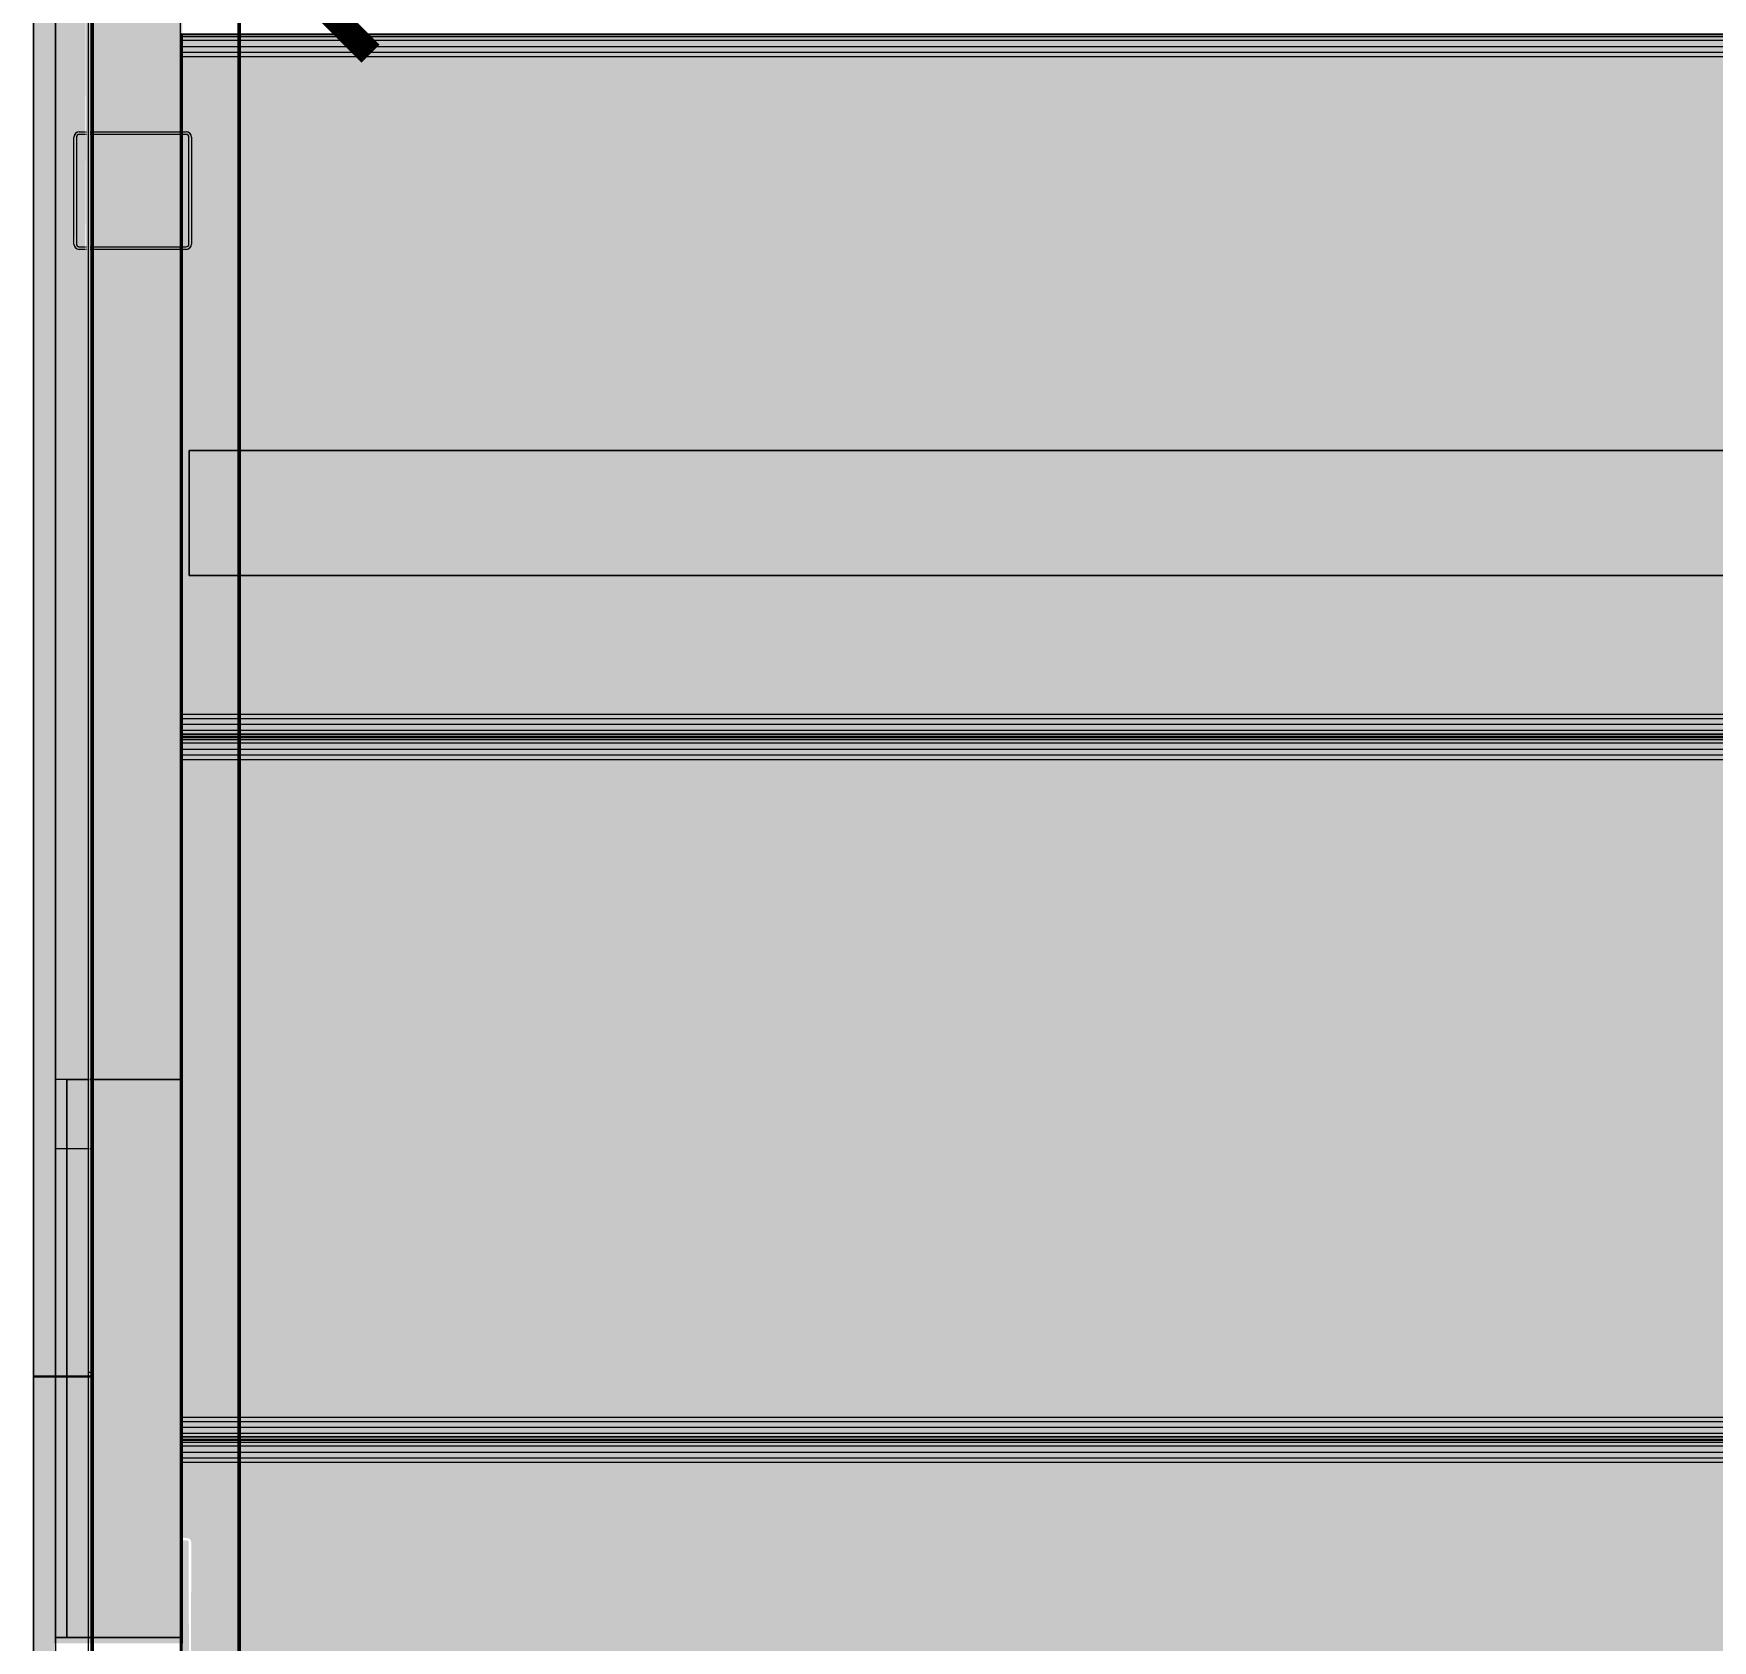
# Model space of a CAD drawing. Header units: inches. Extents: x -4126 to 2305, y -1116 to 12338.
# Drawn here: x -3833.3 to -3719, y 11049.4 to 11158.9 of the extents above; entities that cross this region are included whole.
import ezdxf

# ---------------------------------------------------------------- set-up
doc = ezdxf.new("R2010")
doc.units = ezdxf.units.IN
doc.header["$MEASUREMENT"] = 0
doc.linetypes.add('Hidden 1_8_', pattern=[0.1875, 0.125, -0.0625])
for name, color, linetype, lineweight in [('A-WALL', 113, 'Continuous', 13), ('I-WALL', 2, 'Continuous', 13), ('S-BEAM', 12, 'Continuous', 9), ('S-COLS', 52, 'Continuous', 9), ('S-COLS-IDEN', 171, 'Continuous', 30), ('S-FNDN', 32, 'Continuous', 13)]:
    doc.layers.add(name, color=color, linetype=linetype, lineweight=lineweight)
doc.styles.add('Century Gothic_B', font='GOTHICB.TTF', dxfattribs={"height": 9})

# ---------------------------------------------------------------- blocks, each defined once
blk = doc.blocks.new('CTR - 1st Phase - Shell_rvt-1-FRAMING PLAN - 1ST FLOOR')
at = {"layer": 'A-WALL', "lineweight": 5, "transparency": 33554585}
h = blk.add_hatch(color=13, dxfattribs=at)
h.paths.add_polyline_path([(-3829.32, 10011.59), (-3823.32, 10011.59), (-3823.32, 10051.37), (-3829.32, 10051.37), (-3829.32, 10050.65)], flags=0)
h.paths.add_polyline_path([(-3829.32, 10089.39), (-3823.32, 10089.39), (-3823.32, 10127.98), (-3829.32, 10127.98), (-3829.32, 10105.37)], flags=0)
h.paths.add_polyline_path([(-3829.32, 10166), (-3823.32, 10166), (-3823.32, 10167.33), (-3829.32, 10167.33)], flags=0)
h.paths.add_polyline_path([(-3823.32, 10203.45), (-3823.32, 10242.99), (-3829.32, 10242.99), (-3829.32, 10203.45)], flags=0)
h.paths.add_polyline_path([(-3823.32, 10281.01), (-3823.32, 10363.19), (-3829.32, 10363.19), (-3829.32, 10281.01), (-3823.82, 10281.01)], flags=0)
h.paths.add_polyline_path([(-3824.69, 10391.06), (-3823.32, 10391.06), (-3823.32, 10434.99), (-3829.32, 10434.99), (-3829.32, 10391.06)], flags=0)
h.paths.add_polyline_path([(-3829.32, 10473.01), (-3823.32, 10473.01), (-3823.32, 10473.77), (-3829.32, 10473.77)], flags=0)
h.paths.add_polyline_path([(-3823.32, 10511.79), (-3823.32, 10588.78), (-3829.32, 10588.78), (-3829.32, 10511.79), (-3825.65, 10511.79)], flags=0)
h.paths.add_polyline_path([(-3829.32, 10626.8), (-3823.32, 10626.8), (-3823.32, 10627.18), (-3829.32, 10627.18)], flags=0)
h.paths.add_polyline_path([(-3823.32, 10665.2), (-3823.32, 10746.19), (-3829.32, 10746.19), (-3829.32, 10665.2), (-3826.87, 10665.2)], flags=0)
h.paths.add_polyline_path([(-3823.32, 10774.06), (-3823.32, 10780.97), (-3829.32, 10780.97), (-3829.32, 10774.06), (-3827.74, 10774.06)], flags=0)
h.paths.add_polyline_path([(-3823.32, 10818.99), (-3823.32, 10857.77), (-3829.32, 10857.77), (-3829.32, 10818.99), (-3828.09, 10818.99)], flags=0)
h.paths.add_polyline_path([(-3828.71, 10895.79), (-3823.32, 10895.79), (-3823.32, 10902.05), (-3829.32, 10902.05), (-3829.32, 10895.79)], flags=0)
h.paths.add_polyline_path([(-3823.32, 10929.93), (-3823.32, 10973.54), (-3829.32, 10973.54), (-3829.32, 10929.93), (-3828.98, 10929.93)], flags=0)
h.paths.add_polyline_path([(-3823.32, 11009.66), (-3823.32, 11011.18), (-3829.32, 11011.18), (-3829.32, 11009.66)], flags=0)
h.paths.add_polyline_path([(-3824.76, 11049.2), (-3823.32, 11049.2), (-3823.32, 11049.58), (-3829.32, 11049.58), (-3829.32, 11049.2)], flags=0)
h.paths.add_polyline_path([(-3823.32, 11087.6), (-3823.32, 11144.15), (-3829.32, 11144.15), (-3829.32, 11087.6), (-3826.28, 11087.6)], flags=0)
h.paths.add_polyline_path([(-3823.32, 11144.33), (-3823.32, 11151.98), (-3829.32, 11151.98), (-3829.32, 11144.33), (-3828.52, 11144.33)], flags=0)
h.paths.add_polyline_path([(-3827.17, 11152.15), (-3823.32, 11152.15), (-3823.32, 11164.59), (-3829.32, 11164.59), (-3829.32, 11152.15), (-3828.83, 11152.15)], flags=0)
h.paths.add_polyline_path([(-3823.32, 11394.99), (-3823.32, 11403.15), (-3829.32, 11403.15), (-3829.32, 11394.99)], flags=0)
h.paths.add_polyline_path([(-3823.32, 11403.33), (-3823.32, 11410.98), (-3829.32, 11410.98), (-3829.32, 11403.33), (-3827.87, 11403.33)], flags=0)
h.paths.add_polyline_path([(-3829.32, 11411.15), (-3823.32, 11411.15), (-3823.32, 11429.49), (-3823.82, 11429.49), (-3823.82, 11430.08), (-3829.32, 11430.08), (-3829.32, 11415.99)], flags=0)
h = blk.add_hatch(color=13, dxfattribs=at)
h.paths.add_polyline_path([(-3823.2, 10011.59), (-3823.2, 10051.37), (-3823.32, 10051.37), (-3823.32, 10011.59)], flags=0)
h.paths.add_polyline_path([(-3823.32, 10089.39), (-3823.2, 10089.39), (-3823.2, 10104.54), (-3823.32, 10104.54)], flags=0)
h.paths.add_polyline_path([(-3823.32, 10104.94), (-3823.2, 10104.94), (-3823.2, 10105.37), (-3823.32, 10105.37)], flags=0)
h.paths.add_polyline_path([(-3823.32, 10106.2), (-3823.2, 10106.2), (-3823.2, 10106.63), (-3823.32, 10106.63)], flags=0)
h.paths.add_polyline_path([(-3823.32, 10107.02), (-3823.2, 10107.02), (-3823.2, 10127.98), (-3823.32, 10127.98)], flags=0)
h.paths.add_polyline_path([(-3823.25, 10166), (-3823.2, 10166), (-3823.2, 10167.33), (-3823.32, 10167.33), (-3823.32, 10166)], flags=0)
h.paths.add_polyline_path([(-3823.2, 10203.45), (-3823.2, 10242.99), (-3823.32, 10242.99), (-3823.32, 10203.45)], flags=0)
h.paths.add_polyline_path([(-3823.32, 10281.01), (-3823.2, 10281.01), (-3823.2, 10296.07), (-3823.32, 10296.07)], flags=0)
h.paths.add_polyline_path([(-3823.32, 10296.47), (-3823.2, 10296.47), (-3823.2, 10296.9), (-3823.32, 10296.9)], flags=0)
h.paths.add_polyline_path([(-3823.32, 10297.73), (-3823.2, 10297.73), (-3823.2, 10298.16), (-3823.32, 10298.16)], flags=0)
h.paths.add_polyline_path([(-3823.2, 10298.55), (-3823.2, 10343.95), (-3823.32, 10343.95), (-3823.32, 10298.55)], flags=0)
h.paths.add_polyline_path([(-3823.2, 10344.35), (-3823.2, 10344.78), (-3823.32, 10344.78), (-3823.32, 10344.35)], flags=0)
h.paths.add_polyline_path([(-3823.32, 10345.61), (-3823.2, 10345.61), (-3823.2, 10346.04), (-3823.32, 10346.04)], flags=0)
h.paths.add_polyline_path([(-3823.2, 10346.43), (-3823.2, 10363.19), (-3823.32, 10363.19), (-3823.32, 10346.43)], flags=0)
h.paths.add_polyline_path([(-3823.2, 10391.06), (-3823.2, 10391.84), (-3823.32, 10391.84), (-3823.32, 10391.06)], flags=0)
h.paths.add_polyline_path([(-3823.32, 10392.23), (-3823.2, 10392.23), (-3823.2, 10392.66), (-3823.32, 10392.66)], flags=0)
h.paths.add_polyline_path([(-3823.32, 10393.49), (-3823.2, 10393.49), (-3823.2, 10393.92), (-3823.32, 10393.92)], flags=0)
h.paths.add_polyline_path([(-3823.2, 10394.32), (-3823.2, 10434.99), (-3823.32, 10434.99), (-3823.32, 10394.32)], flags=0)
h.paths.add_polyline_path([(-3823.2, 10473.01), (-3823.2, 10473.77), (-3823.32, 10473.77), (-3823.32, 10473.01)], flags=0)
h.paths.add_polyline_path([(-3823.32, 10511.79), (-3823.2, 10511.79), (-3823.2, 10535.48), (-3823.32, 10535.48)], flags=0)
h.paths.add_polyline_path([(-3823.2, 10535.87), (-3823.2, 10536.3), (-3823.32, 10536.3), (-3823.32, 10535.87)], flags=0)
h.paths.add_polyline_path([(-3823.32, 10537.14), (-3823.2, 10537.14), (-3823.2, 10537.57), (-3823.32, 10537.57)], flags=0)
h.paths.add_polyline_path([(-3823.2, 10537.96), (-3823.2, 10583.36), (-3823.32, 10583.36), (-3823.32, 10537.96)], flags=0)
h.paths.add_polyline_path([(-3823.32, 10583.76), (-3823.2, 10583.76), (-3823.2, 10584.19), (-3823.32, 10584.19)], flags=0)
h.paths.add_polyline_path([(-3823.32, 10585.02), (-3823.2, 10585.02), (-3823.2, 10585.45), (-3823.32, 10585.45)], flags=0)
h.paths.add_polyline_path([(-3823.2, 10585.84), (-3823.2, 10588.78), (-3823.32, 10588.78), (-3823.32, 10585.84)], flags=0)
h.paths.add_polyline_path([(-3823.32, 10626.8), (-3823.2, 10626.8), (-3823.2, 10627.18), (-3823.32, 10627.18)], flags=0)
h.paths.add_polyline_path([(-3823.2, 10665.2), (-3823.2, 10679.13), (-3823.32, 10679.13), (-3823.32, 10665.2)], flags=0)
h.paths.add_polyline_path([(-3823.32, 10679.52), (-3823.2, 10679.52), (-3823.2, 10679.95), (-3823.32, 10679.95)], flags=0)
h.paths.add_polyline_path([(-3823.32, 10680.78), (-3823.2, 10680.78), (-3823.2, 10681.21), (-3823.32, 10681.21)], flags=0)
h.paths.add_polyline_path([(-3823.32, 10681.61), (-3823.2, 10681.61), (-3823.2, 10727.01), (-3823.32, 10727.01)], flags=0)
h.paths.add_polyline_path([(-3823.32, 10727.4), (-3823.2, 10727.4), (-3823.2, 10727.83), (-3823.32, 10727.83)], flags=0)
h.paths.add_polyline_path([(-3823.32, 10728.67), (-3823.2, 10728.67), (-3823.2, 10729.1), (-3823.32, 10729.1)], flags=0)
h.paths.add_polyline_path([(-3823.2, 10729.49), (-3823.2, 10746.19), (-3823.32, 10746.19), (-3823.32, 10729.49)], flags=0)
h.paths.add_polyline_path([(-3823.2, 10774.06), (-3823.2, 10774.89), (-3823.32, 10774.89), (-3823.32, 10774.06)], flags=0)
h.paths.add_polyline_path([(-3823.2, 10775.28), (-3823.2, 10775.71), (-3823.32, 10775.71), (-3823.32, 10775.28)], flags=0)
h.paths.add_polyline_path([(-3823.32, 10776.55), (-3823.2, 10776.55), (-3823.2, 10776.98), (-3823.32, 10776.98)], flags=0)
h.paths.add_polyline_path([(-3823.2, 10777.37), (-3823.2, 10780.97), (-3823.32, 10780.97), (-3823.32, 10777.37)], flags=0)
h.paths.add_polyline_path([(-3823.2, 10818.99), (-3823.2, 10822.77), (-3823.32, 10822.77), (-3823.32, 10818.99)], flags=0)
h.paths.add_polyline_path([(-3823.32, 10823.17), (-3823.2, 10823.17), (-3823.2, 10823.6), (-3823.32, 10823.6)], flags=0)
h.paths.add_polyline_path([(-3823.32, 10824.08), (-3823.2, 10824.08), (-3823.2, 10824.5), (-3823.32, 10824.5)], flags=0)
h.paths.add_polyline_path([(-3823.32, 10824.9), (-3823.2, 10824.9), (-3823.2, 10857.77), (-3823.32, 10857.77), (-3823.32, 10825.65)], flags=0)
h.paths.add_polyline_path([(-3823.32, 10895.79), (-3823.2, 10895.79), (-3823.2, 10902.05), (-3823.32, 10902.05)], flags=0)
h.paths.add_polyline_path([(-3823.32, 10929.93), (-3823.2, 10929.93), (-3823.2, 10966.06), (-3823.32, 10966.06)], flags=0)
h.paths.add_polyline_path([(-3823.32, 10966.46), (-3823.2, 10966.46), (-3823.2, 10966.89), (-3823.32, 10966.89)], flags=0)
h.paths.add_polyline_path([(-3823.2, 10967.72), (-3823.2, 10968.15), (-3823.32, 10968.15), (-3823.32, 10967.72)], flags=0)
h.paths.add_polyline_path([(-3823.32, 10968.54), (-3823.2, 10968.54), (-3823.2, 10973.54), (-3823.32, 10973.54)], flags=0)
h.paths.add_polyline_path([(-3823.2, 11009.66), (-3823.2, 11011.18), (-3823.32, 11011.18), (-3823.32, 11009.66)], flags=0)
h.paths.add_polyline_path([(-3823.32, 11049.2), (-3823.2, 11049.2), (-3823.2, 11049.58), (-3823.32, 11049.58)], flags=0)
h.paths.add_polyline_path([(-3823.2, 11087.6), (-3823.2, 11109.71), (-3823.32, 11109.71), (-3823.32, 11087.6)], flags=0)
h.paths.add_polyline_path([(-3823.32, 11110.1), (-3823.2, 11110.1), (-3823.2, 11110.53), (-3823.32, 11110.53)], flags=0)
h.paths.add_polyline_path([(-3823.2, 11111.37), (-3823.2, 11111.8), (-3823.32, 11111.8), (-3823.32, 11111.37)], flags=0)
h.paths.add_polyline_path([(-3823.32, 11112.19), (-3823.2, 11112.19), (-3823.2, 11144.15), (-3823.32, 11144.15), (-3823.32, 11121.94)], flags=0)
h.paths.add_polyline_path([(-3823.2, 11144.33), (-3823.2, 11151.98), (-3823.32, 11151.98), (-3823.32, 11144.33)], flags=0)
h.paths.add_polyline_path([(-3823.32, 11152.15), (-3823.2, 11152.15), (-3823.2, 11157.59), (-3823.32, 11157.59)], flags=0)
h.paths.add_polyline_path([(-3823.32, 11157.99), (-3823.2, 11157.99), (-3823.2, 11158.41), (-3823.32, 11158.41)], flags=0)
h.paths.add_polyline_path([(-3823.2, 11159.25), (-3823.2, 11159.68), (-3823.32, 11159.68), (-3823.32, 11159.25)], flags=0)
h.paths.add_polyline_path([(-3823.32, 11160.07), (-3823.2, 11160.07), (-3823.2, 11164.59), (-3823.32, 11164.59)], flags=0)
h.paths.add_polyline_path([(-3823.2, 11394.99), (-3823.2, 11403.15), (-3823.32, 11403.15), (-3823.32, 11394.99)], flags=0)
h.paths.add_polyline_path([(-3823.32, 11403.33), (-3823.2, 11403.33), (-3823.2, 11410.98), (-3823.32, 11410.98), (-3823.32, 11406.9)], flags=0)
h.paths.add_polyline_path([(-3823.32, 11411.15), (-3823.2, 11411.15), (-3823.2, 11429.49), (-3823.32, 11429.49), (-3823.32, 11417.66)], flags=0)
h = blk.add_hatch(color=13, dxfattribs=at)
h.paths.add_polyline_path([(-3829.32, 11144.15), (-3823.32, 11144.15), (-3823.32, 11144.33), (-3829.32, 11144.33), (-3829.32, 11144.17)], flags=0)
h.paths.add_polyline_path([(-3828.83, 11151.98), (-3823.32, 11151.99), (-3823.32, 11152.15), (-3829.32, 11152.13), (-3829.32, 11151.98)], flags=0)
h.paths.add_polyline_path([(-3829.32, 11403.15), (-3823.32, 11403.15), (-3823.32, 11403.33), (-3829.32, 11403.33), (-3829.32, 11403.17)], flags=0)
h.paths.add_polyline_path([(-3829.32, 11410.98), (-3823.32, 11410.99), (-3823.32, 11411.15), (-3829.32, 11411.13)], flags=0)
h = blk.add_hatch(color=13, dxfattribs=at)
h.paths.add_polyline_path([(-3823.2, 11144.15), (-3823.2, 11144.33), (-3823.32, 11144.32), (-3823.32, 11144.15)], flags=0)
h.paths.add_polyline_path([(-3823.2, 11151.98), (-3823.2, 11152.15), (-3823.32, 11152.15), (-3823.32, 11151.98)], flags=0)
h.paths.add_polyline_path([(-3823.2, 11403.15), (-3823.2, 11403.33), (-3823.32, 11403.32), (-3823.32, 11403.15)], flags=0)
h.paths.add_polyline_path([(-3823.2, 11410.98), (-3823.2, 11411.15), (-3823.32, 11411.15), (-3823.32, 11410.98)], flags=0)
h = blk.add_hatch(color=13, dxfattribs=at)
h.paths.add_polyline_path([(-3829.82, 11087.6), (-3829.82, 11144.15), (-3830.38, 11144.19), (-3830.4, 11144.2), (-3830.53, 11144.35), (-3830.57, 11144.5), (-3830.55, 11151.89), (-3830.53, 11151.98), (-3830.38, 11152.11), (-3830.23, 11152.15), (-3829.82, 11152.15), (-3829.82, 11164.59), (-3831.82, 11164.59), (-3831.82, 11087.6)], flags=0)
h.paths.add_polyline_path([(-3830.23, 11144.33), (-3829.82, 11144.35), (-3829.82, 11151.98), (-3830.31, 11151.96), (-3830.38, 11151.89), (-3830.4, 11151.81), (-3830.38, 11144.41), (-3830.31, 11144.35)], flags=0)
h = blk.add_hatch(color=13, dxfattribs=at)
h.paths.add_polyline_path([(-3829.58, 11087.6), (-3829.32, 11087.6), (-3829.37, 11144.15), (-3829.82, 11144.15), (-3829.82, 11087.6), (-3829.6, 11087.6)], flags=0)
h.paths.add_polyline_path([(-3829.54, 11144.33), (-3829.32, 11144.33), (-3829.36, 11151.98), (-3829.82, 11151.98), (-3829.78, 11144.33), (-3829.54, 11144.33)], flags=0)
h.paths.add_polyline_path([(-3829.58, 11152.15), (-3829.32, 11152.15), (-3829.36, 11164.59), (-3829.82, 11164.59), (-3829.78, 11152.15), (-3829.59, 11152.15)], flags=0)
h = blk.add_hatch(color=13, dxfattribs=at)
h.paths.add_polyline_path([(-3823.2, 10104.54), (-3823.2, 10104.94), (-3823.32, 10104.94), (-3823.32, 10104.54)], flags=0)
h.paths.add_polyline_path([(-3823.2, 10106.63), (-3823.2, 10107.02), (-3823.32, 10107.02), (-3823.32, 10106.63)], flags=0)
h.paths.add_polyline_path([(-3823.2, 10296.07), (-3823.2, 10296.47), (-3823.32, 10296.47), (-3823.32, 10296.07)], flags=0)
h.paths.add_polyline_path([(-3823.32, 10298.16), (-3823.2, 10298.16), (-3823.2, 10298.55), (-3823.32, 10298.55)], flags=0)
h.paths.add_polyline_path([(-3823.2, 10343.95), (-3823.2, 10344.35), (-3823.32, 10344.35), (-3823.32, 10343.95)], flags=0)
h.paths.add_polyline_path([(-3823.32, 10346.04), (-3823.2, 10346.04), (-3823.2, 10346.43), (-3823.32, 10346.43)], flags=0)
h.paths.add_polyline_path([(-3823.32, 10391.84), (-3823.2, 10391.84), (-3823.2, 10392.23), (-3823.32, 10392.23)], flags=0)
h.paths.add_polyline_path([(-3823.32, 10393.92), (-3823.2, 10393.92), (-3823.2, 10394.32), (-3823.32, 10394.32)], flags=0)
h.paths.add_polyline_path([(-3823.2, 10535.48), (-3823.2, 10535.87), (-3823.32, 10535.87), (-3823.32, 10535.48)], flags=0)
h.paths.add_polyline_path([(-3823.2, 10537.57), (-3823.2, 10537.96), (-3823.32, 10537.96), (-3823.32, 10537.57)], flags=0)
h.paths.add_polyline_path([(-3823.2, 10583.36), (-3823.2, 10583.76), (-3823.32, 10583.76), (-3823.32, 10583.36)], flags=0)
h.paths.add_polyline_path([(-3823.2, 10585.45), (-3823.2, 10585.84), (-3823.32, 10585.84), (-3823.32, 10585.45)], flags=0)
h.paths.add_polyline_path([(-3823.2, 10679.13), (-3823.2, 10679.52), (-3823.32, 10679.52), (-3823.32, 10679.13)], flags=0)
h.paths.add_polyline_path([(-3823.32, 10681.21), (-3823.2, 10681.21), (-3823.2, 10681.61), (-3823.32, 10681.61)], flags=0)
h.paths.add_polyline_path([(-3823.32, 10727.01), (-3823.2, 10727.01), (-3823.2, 10727.4), (-3823.32, 10727.4)], flags=0)
h.paths.add_polyline_path([(-3823.32, 10729.1), (-3823.2, 10729.1), (-3823.2, 10729.49), (-3823.32, 10729.49)], flags=0)
h.paths.add_polyline_path([(-3823.32, 10774.89), (-3823.2, 10774.89), (-3823.2, 10775.28), (-3823.32, 10775.28)], flags=0)
h.paths.add_polyline_path([(-3823.2, 10776.98), (-3823.2, 10777.37), (-3823.32, 10777.37), (-3823.32, 10776.98)], flags=0)
h.paths.add_polyline_path([(-3823.2, 10822.77), (-3823.2, 10823.17), (-3823.32, 10823.17), (-3823.32, 10822.77)], flags=0)
h.paths.add_polyline_path([(-3823.2, 10824.5), (-3823.2, 10824.9), (-3823.32, 10824.9), (-3823.32, 10824.5)], flags=0)
h.paths.add_polyline_path([(-3823.2, 10966.06), (-3823.2, 10966.46), (-3823.32, 10966.46), (-3823.32, 10966.06)], flags=0)
h.paths.add_polyline_path([(-3823.2, 10968.15), (-3823.2, 10968.54), (-3823.32, 10968.54), (-3823.32, 10968.15)], flags=0)
h.paths.add_polyline_path([(-3823.2, 11109.71), (-3823.2, 11110.1), (-3823.32, 11110.1), (-3823.32, 11109.71)], flags=0)
h.paths.add_polyline_path([(-3823.2, 11111.8), (-3823.2, 11112.19), (-3823.32, 11112.19), (-3823.32, 11111.8)], flags=0)
h.paths.add_polyline_path([(-3823.32, 11157.59), (-3823.2, 11157.59), (-3823.2, 11157.99), (-3823.32, 11157.99)], flags=0)
h.paths.add_polyline_path([(-3823.2, 11159.68), (-3823.2, 11160.07), (-3823.32, 11160.07), (-3823.32, 11159.68)], flags=0)
h = blk.add_hatch(color=13, dxfattribs=at)
h.paths.add_polyline_path([(-3823.32, 10105.37), (-3823.2, 10105.37), (-3823.2, 10106.2), (-3823.32, 10106.2), (-3823.32, 10105.74)], flags=0)
h.paths.add_polyline_path([(-3823.2, 10296.9), (-3823.2, 10297.73), (-3823.32, 10297.73), (-3823.32, 10296.9)], flags=0)
h.paths.add_polyline_path([(-3823.32, 10344.78), (-3823.2, 10344.78), (-3823.2, 10345.61), (-3823.32, 10345.61), (-3823.32, 10345.15)], flags=0)
h.paths.add_polyline_path([(-3823.32, 10392.66), (-3823.2, 10392.66), (-3823.2, 10393.49), (-3823.32, 10393.49), (-3823.32, 10393.03)], flags=0)
h.paths.add_polyline_path([(-3823.2, 10536.3), (-3823.2, 10537.14), (-3823.32, 10537.14), (-3823.32, 10536.3)], flags=0)
h.paths.add_polyline_path([(-3823.2, 10584.19), (-3823.2, 10585.02), (-3823.32, 10585.02), (-3823.32, 10584.19)], flags=0)
h.paths.add_polyline_path([(-3823.2, 10679.95), (-3823.2, 10680.78), (-3823.32, 10680.78), (-3823.32, 10679.95)], flags=0)
h.paths.add_polyline_path([(-3823.2, 10727.83), (-3823.2, 10728.67), (-3823.32, 10728.67), (-3823.32, 10727.83)], flags=0)
h.paths.add_polyline_path([(-3823.2, 10775.71), (-3823.2, 10776.55), (-3823.32, 10776.55), (-3823.32, 10775.71)], flags=0)
h.paths.add_polyline_path([(-3823.32, 10823.6), (-3823.2, 10823.6), (-3823.2, 10823.66), (-3823.32, 10823.66)], flags=0)
h.paths.add_polyline_path([(-3823.32, 10824.01), (-3823.2, 10824.01), (-3823.2, 10824.08), (-3823.32, 10824.08)], flags=0)
h.paths.add_polyline_path([(-3823.2, 10966.89), (-3823.2, 10967.72), (-3823.32, 10967.72), (-3823.32, 10966.89)], flags=0)
h.paths.add_polyline_path([(-3823.2, 11110.53), (-3823.2, 11111.37), (-3823.32, 11111.37), (-3823.32, 11110.53)], flags=0)
h.paths.add_polyline_path([(-3823.32, 11158.41), (-3823.2, 11158.41), (-3823.2, 11159.25), (-3823.32, 11159.25), (-3823.32, 11158.79)], flags=0)
for points in [[(-3829.82, 11067.4), (-3829.82, 11087.6), (-3831.82, 11087.6), (-3831.82, 11067.4)], [(-3824.78, 11049.58), (-3823.32, 11049.58), (-3823.32, 11087.6), (-3829.32, 11087.6), (-3829.32, 11049.58)], [(-3831.82, 11067.34), (-3829.82, 11067.34), (-3829.82, 11067.4), (-3831.82, 11067.4), (-3831.82, 11067.34)], [(-3831.82, 11067.32), (-3829.32, 11067.36), (-3829.32, 11067.4), (-3829.82, 11067.4), (-3829.82, 11067.34), (-3831.82, 11067.32)], [(-3823.2, 11062.65), (-3823.2, 11063.48), (-3823.32, 11063.48), (-3823.32, 11062.65)], [(-3829.65, 11049.2), (-3829.32, 11049.2), (-3829.32, 11049.58), (-3831.82, 11049.58), (-3831.82, 11049.2), (-3829.75, 11049.2)]]:
    blk.add_hatch(color=13, dxfattribs=at).paths.add_polyline_path(points, flags=0)
h = blk.add_hatch(color=13, dxfattribs=at)
h.paths.add_polyline_path([(-3829.32, 11067.32), (-3829.7, 11067.34), (-3829.5, 11067.32)], flags=0)
h.paths.add_polyline_path([(-3829.6, 11049.58), (-3829.32, 11049.58), (-3829.32, 11067.32), (-3831.82, 11067.31), (-3831.82, 11049.58), (-3829.65, 11049.58)], flags=0)
h.paths.add_polyline_path([(-3829.54, 11067.4), (-3829.32, 11067.4), (-3829.32, 11087.6), (-3829.82, 11087.6), (-3829.82, 11067.4), (-3829.57, 11067.4)], flags=0)
h.paths.add_polyline_path([(-3829.57, 11067.62), (-3829.5, 11067.64), (-3829.57, 11067.62)], flags=0)
h = blk.add_hatch(color=13, dxfattribs=at)
h.paths.add_polyline_path([(-3823.2, 11049.58), (-3823.2, 11061.83), (-3823.32, 11061.83), (-3823.32, 11049.58)], flags=0)
h.paths.add_polyline_path([(-3823.32, 11062.22), (-3823.2, 11062.22), (-3823.2, 11062.65), (-3823.32, 11062.65), (-3823.32, 11062.46)], flags=0)
h.paths.add_polyline_path([(-3823.32, 11063.48), (-3823.2, 11063.48), (-3823.2, 11063.91), (-3823.32, 11063.91)], flags=0)
h.paths.add_polyline_path([(-3823.2, 11064.31), (-3823.2, 11087.6), (-3823.32, 11087.6), (-3823.32, 11064.31)], flags=0)
h = blk.add_hatch(color=13, dxfattribs=at)
h.paths.add_polyline_path([(-3823.2, 11061.83), (-3823.2, 11062.22), (-3823.32, 11062.22), (-3823.32, 11061.83)], flags=0)
h.paths.add_polyline_path([(-3823.32, 11063.91), (-3823.2, 11063.91), (-3823.2, 11064.31), (-3823.32, 11064.31)], flags=0)
at = {"layer": 'A-WALL', "color": 253}
for p, q in [((-3831.82, 11226.97), (-3831.82, 11082.88)), ((-3829.32, 11226.97), (-3829.32, 11082.88)), ((-3829.32, 11067.4), (-3829.32, 11164.59)), ((-3823.2, 11158.79), (-3823.2, 11158.41)), ((-3823.2, 11157.99), (-3823.2, 11157.59)), ((-3823.2, 11152.15), (-3823.2, 11151.99)), ((-3823.2, 11144.32), (-3823.2, 11144.15)), ((-3823.2, 11112.19), (-3823.2, 11111.8)), ((-3823.2, 11111.37), (-3823.2, 11110.99)), ((-3823.2, 11110.91), (-3823.2, 11110.53)), ((-3823.2, 11110.1), (-3823.2, 11109.71)), ((-3831.82, 11082.88), (-3831.82, 11067.4)), ((-3829.76, 11082.88), (-3831.82, 11082.88)), ((-3829.65, 11082.88), (-3829.75, 11082.88)), ((-3829.45, 11082.88), (-3829.5, 11082.88)), ((-3829.32, 11082.88), (-3829.44, 11082.88)), ((-3829.32, 11082.88), (-3829.32, 11067.4)), ((-3831.82, 11067.4), (-3831.82, 11067.34)), ((-3831.82, 11067.32), (-3831.82, 11032.11)), ((-3829.32, 11067.4), (-3829.32, 11067.32)), ((-3829.32, 11067.32), (-3829.32, 11067.4)), ((-3829.32, 11067.32), (-3829.32, 11032.11)), ((-3829.32, 11032.11), (-3829.32, 11067.32)), ((-3823.2, 11063.91), (-3823.2, 11064.31)), ((-3823.2, 11064.31), (-3823.2, 11063.91)), ((-3823.2, 11063.11), (-3823.2, 11063.48)), ((-3823.2, 11063.48), (-3823.2, 11063.11)), ((-3823.2, 11062.65), (-3823.2, 11063.03)), ((-3823.2, 11063.03), (-3823.2, 11062.65)), ((-3823.2, 11061.83), (-3823.2, 11062.22)), ((-3823.2, 11062.22), (-3823.2, 11061.83))]:
    blk.add_line(p, q, dxfattribs=at)
at = {"layer": 'A-WALL', "color": 33}
for p, q in [((-3831.82, 11087.6), (-3831.82, 11164.59)), ((-3823.2, 11158.41), (-3823.2, 11157.99)), ((-3823.2, 11157.59), (-3823.2, 11152.15)), ((-3823.2, 11151.99), (-3823.2, 11144.32)), ((-3823.2, 11144.15), (-3823.2, 11112.19)), ((-3823.2, 11111.8), (-3823.2, 11111.37)), ((-3823.2, 11110.53), (-3823.2, 11110.1)), ((-3823.2, 11109.71), (-3823.2, 11087.6)), ((-3831.82, 11087.6), (-3831.82, 11067.4)), ((-3831.82, 11067.4), (-3831.82, 11087.6)), ((-3831.07, 11087.6), (-3831.82, 11087.6)), ((-3829.82, 11087.6), (-3831.82, 11087.6)), ((-3831.07, 11067.4), (-3831.07, 11087.6)), ((-3831.07, 11087.6), (-3831.07, 11067.4)), ((-3831.07, 11087.6), (-3829.82, 11087.6)), ((-3829.82, 11087.6), (-3829.77, 11087.6)), ((-3829.77, 11087.6), (-3829.82, 11087.6)), ((-3829.75, 11087.6), (-3829.65, 11087.6)), ((-3829.65, 11087.6), (-3829.75, 11087.6)), ((-3829.5, 11087.6), (-3829.45, 11087.6)), ((-3829.45, 11087.6), (-3829.5, 11087.6)), ((-3829.44, 11087.6), (-3829.32, 11087.6)), ((-3829.32, 11087.6), (-3829.44, 11087.6)), ((-3829.32, 11087.6), (-3823.32, 11087.6)), ((-3823.32, 11087.6), (-3829.32, 11087.6)), ((-3823.32, 11087.6), (-3823.2, 11087.6)), ((-3823.2, 11087.6), (-3823.32, 11087.6)), ((-3823.2, 11064.31), (-3823.2, 11087.6)), ((-3823.2, 11087.6), (-3823.2, 11064.31)), ((-3831.82, 11067.4), (-3831.82, 11067.34)), ((-3831.82, 11067.34), (-3831.82, 11067.4)), ((-3831.82, 11067.32), (-3831.82, 11049.58)), ((-3831.82, 11049.58), (-3831.82, 11067.32)), ((-3831.07, 11067.34), (-3831.07, 11067.4)), ((-3831.07, 11067.4), (-3831.07, 11067.34)), ((-3831.07, 11049.58), (-3831.07, 11067.32)), ((-3831.07, 11067.32), (-3831.07, 11049.58)), ((-3823.2, 11064.31), (-3823.2, 11063.91)), ((-3823.2, 11063.48), (-3823.2, 11063.91)), ((-3823.2, 11063.91), (-3823.2, 11063.48)), ((-3823.2, 11063.48), (-3823.2, 11063.11)), ((-3823.2, 11063.03), (-3823.2, 11062.65)), ((-3823.2, 11062.22), (-3823.2, 11062.65)), ((-3823.2, 11062.65), (-3823.2, 11062.22)), ((-3823.2, 11062.22), (-3823.2, 11061.83)), ((-3823.2, 11049.58), (-3823.2, 11061.83)), ((-3823.2, 11061.83), (-3823.2, 11049.58)), ((-3831.82, 11049.2), (-3831.82, 11049.58)), ((-3831.82, 11049.58), (-3829.6, 11049.58)), ((-3831.07, 11049.58), (-3831.82, 11049.58)), ((-3829.6, 11049.58), (-3831.07, 11049.58)), ((-3829.55, 11049.58), (-3829.32, 11049.58)), ((-3829.32, 11049.58), (-3829.55, 11049.58)), ((-3829.32, 11049.58), (-3823.32, 11049.58)), ((-3823.32, 11049.58), (-3829.32, 11049.58)), ((-3823.32, 11049.58), (-3823.2, 11049.58)), ((-3823.2, 11049.58), (-3823.32, 11049.58)), ((-3823.2, 11049.58), (-3823.2, 11049.2))]:
    blk.add_line(p, q, dxfattribs=at)
at = {"layer": 'A-WALL', "color": 9}
for p, q in [((-3823.2, 11157.99), (-3823.2, 11158.79)), ((-3823.2, 11157.59), (-3823.2, 11157.99)), ((-3823.2, 11112.19), (-3823.2, 11157.59)), ((-3823.2, 11111.8), (-3823.2, 11112.19)), ((-3823.2, 11110.99), (-3823.2, 11111.8)), ((-3823.2, 11110.1), (-3823.2, 11110.91)), ((-3823.2, 11109.71), (-3823.2, 11110.1)), ((-3823.2, 11064.31), (-3823.2, 11109.71)), ((-3823.2, 11063.91), (-3823.2, 11064.31)), ((-3823.2, 11063.11), (-3823.2, 11063.91)), ((-3823.2, 11062.22), (-3823.2, 11063.03)), ((-3823.2, 11061.83), (-3823.2, 11062.22)), ((-3823.2, 11016.43), (-3823.2, 11061.83))]:
    blk.add_line(p, q, dxfattribs=at)
at = {"layer": 'A-WALL', "color": 23}
for p, q in [((-3831.82, 11067.4), (-3831.82, 11087.6)), ((-3823.2, 11087.6), (-3823.2, 11064.31)), ((-3831.82, 11067.34), (-3831.82, 11067.4)), ((-3831.82, 11049.58), (-3831.82, 11067.32)), ((-3823.2, 11063.91), (-3823.2, 11063.48)), ((-3823.2, 11062.65), (-3823.2, 11062.22)), ((-3823.2, 11061.83), (-3823.2, 11049.58))]:
    blk.add_line(p, q, dxfattribs=at)
blk = doc.blocks.new('CTR - 1st Phase - Common Walls_rvt-1-FRAMING PLAN - 1ST FLOOR')
at = {"layer": 'I-WALL', "lineweight": 5, "transparency": 33554585}
for points in [[(-3819.32, 11121.94), (-3819.32, 11130.44), (-3822.72, 11130.44), (-3822.72, 11121.94)], [(-3819.32, 11121.94), (-3493.32, 11121.94), (-3493.32, 11130.44), (-3819.32, 11130.44), (-3819.32, 11122.1)]]:
    blk.add_hatch(color=8, dxfattribs=at).paths.add_polyline_path(points, flags=0)
at = {"layer": 'I-WALL', "color": 253}
for p, q in [((-3822.72, 11130.44), (-3819.32, 11130.44)), ((-3822.72, 11130.44), (-3822.72, 11121.94)), ((-3819.32, 11130.44), (-3638.7, 11130.44)), ((-3819.32, 11121.94), (-3822.72, 11121.94)), ((-3493.32, 11121.94), (-3819.32, 11121.94))]:
    blk.add_line(p, q, dxfattribs=at)
at = {"layer": 'I-WALL', "color": 9}
for p, q in [((-3819.32, 11130.44), (-3822.72, 11130.44)), ((-3822.72, 11121.94), (-3822.72, 11130.44)), ((-3638.7, 11130.44), (-3819.32, 11130.44)), ((-3822.72, 11121.94), (-3819.32, 11121.94)), ((-3819.32, 11121.94), (-3493.32, 11121.94))]:
    blk.add_line(p, q, dxfattribs=at)
blk = doc.blocks.new('034100 - Precast Structural Concrete - Solid Plank - 12_-V42-FRAMING PLAN - 1ST FLOOR')
at = {"layer": 'S-BEAM'}
for p, q in [((331, 23.94), (5, 23.94)), ((335, 23.94), (331, 23.94)), ((335, 23.9), (335, 23.94))]:
    blk.add_line(p, q, dxfattribs=at)
blk = doc.blocks.new('034100 - Precast Structural Concrete - Solid Plank - 12_-V43-FRAMING PLAN - 1ST FLOOR')
at = {"layer": 'S-BEAM', "transparency": 33554483}
for points in [[(331, 23.9), (5, 23.9), (5, 23.52), (331, 23.52)], [(331, 23.09), (5, 23.09), (5, 22.7), (331, 22.7)], [(334.88, 23.9), (331, 23.9), (331, 23.52), (334.88, 23.52)], [(334.88, 23.09), (331, 23.09), (331, 22.7), (334.88, 22.7)], [(313.53, -22.7), (5, -22.7), (5, -23.09), (331, -23.09), (331, -22.7), (330.41, -22.7)], [(331, -22.7), (331, -23.09), (334.88, -23.09), (334.88, -22.7)], [(43.39, -23.52), (5, -23.52), (5, -23.9), (331, -23.9), (331, -23.52), (313.53, -23.52)], [(331, -23.52), (331, -23.9), (334.88, -23.9), (334.88, -23.52)], [(331, -23.9), (331, -23.94), (334.88, -23.9)]]:
    blk.add_hatch(color=256, dxfattribs=at).paths.add_polyline_path(points, flags=0)
h = blk.add_hatch(color=256, dxfattribs=at)
h.paths.add_polyline_path([(43.39, 23.52), (5, 23.52), (5, 23.09), (331, 23.09), (331, 23.52), (145.62, 23.52)], flags=0)
h.paths.add_polyline_path([(313.53, 22.7), (5, 22.7), (5, 12.95), (331, 12.95), (331, 22.7)], flags=0)
h.paths.add_polyline_path([(313.53, 4.45), (5, 4.45), (5, -22.7), (331, -22.7), (331, 4.45), (330.41, 4.45)], flags=0)
h.paths.add_polyline_path([(330.41, -23.09), (5, -23.09), (5, -23.52), (331, -23.52), (331, -23.09)], flags=0)
h = blk.add_hatch(color=256, dxfattribs=at)
h.paths.add_polyline_path([(334.88, 23.52), (331, 23.52), (331, 23.09), (334.88, 23.09)], flags=0)
h.paths.add_polyline_path([(334.88, 22.7), (331, 22.7), (331, 12.95), (334.4, 12.95), (334.4, 4.45), (331, 4.45), (331, -22.7), (334.88, -22.7), (334.88, -17.26), (334.45, -17.22), (334.42, -17.22), (334.3, -17.09), (334.25, -16.91), (334.29, -9.46), (334.3, -9.44), (334.42, -9.31), (334.6, -9.26), (334.88, -9.26), (334.88, 12.95)], flags=0)
h.paths.add_polyline_path([(334.88, -9.44), (334.51, -9.46), (334.45, -9.52), (334.42, -9.61), (334.45, -17), (334.51, -17.07), (334.6, -17.09), (334.88, -17.07), (334.88, -9.46)], flags=0)
h.paths.add_polyline_path([(334.88, -23.09), (331, -23.09), (331, -23.52), (334.88, -23.52)], flags=0)
at = {"layer": 'S-BEAM'}
for p, q in [((331, 23.94), (5, 23.94)), ((331, 23.9), (5, 23.9)), ((5, 23.76), (331, 23.76)), ((331, 23.76), (5, 23.76)), ((5, 23.52), (331, 23.52)), ((331, 23.09), (5, 23.09)), ((331, 23.09), (5, 23.09)), ((335, 23.94), (331, 23.94)), ((335, 23.9), (331, 23.9)), ((331, 23.76), (335, 23.76)), ((335, 23.76), (331, 23.76)), ((331, 23.52), (335, 23.52)), ((335, 23.09), (331, 23.09)), ((335, 23.09), (331, 23.09)), ((335, 23.9), (335, 23.94)), ((335, 23.52), (335, 23.9)), ((335, 23.9), (335, 23.76)), ((335, 23.76), (335, 22.7)), ((335, -23.52), (335, 23.52)), ((335, 22.7), (335, 23.09)), ((335, 23.09), (335, 22.7)), ((331, 22.7), (5, 22.7)), ((331, 22.4), (5, 22.4)), ((335, 22.7), (331, 22.7)), ((335, 22.4), (331, 22.4)), ((335, 22.7), (335, 22.4)), ((335, 22.4), (335, -22.4)), ((331, -22.4), (5, -22.4)), ((331, -22.7), (5, -22.7)), ((335, -22.4), (331, -22.4)), ((335, -22.7), (331, -22.7)), ((335, -22.4), (335, -22.7)), ((335, -22.7), (335, -23.09)), ((335, -23.09), (335, -22.7)), ((335, -22.7), (335, -23.76)), ((331, -23.09), (5, -23.09)), ((331, -23.09), (5, -23.09)), ((331, -23.52), (5, -23.52)), ((331, -23.76), (5, -23.76)), ((331, -23.76), (5, -23.76)), ((331, -23.9), (5, -23.9)), ((331, -23.94), (5, -23.94)), ((335, -23.09), (331, -23.09)), ((335, -23.09), (331, -23.09)), ((335, -23.52), (331, -23.52)), ((335, -23.76), (331, -23.76)), ((335, -23.76), (331, -23.76)), ((335, -23.9), (331, -23.9)), ((335, -23.94), (331, -23.94)), ((335, -23.9), (335, -23.52)), ((335, -23.76), (335, -23.9)), ((335, -23.94), (335, -23.9))]:
    blk.add_line(p, q, dxfattribs=at)
blk = doc.blocks.new('034100 - Precast Structural Concrete - Solid Plank - 12_-V44-FRAMING PLAN - 1ST FLOOR')
at = {"layer": 'S-BEAM', "transparency": 33554483}
for points in [[(43.39, 23.9), (5, 23.9), (5, 23.52), (331, 23.52), (331, 23.9), (313.53, 23.9)], [(313.53, 23.09), (5, 23.09), (5, 22.7), (331, 22.7), (331, 23.09), (330.41, 23.09)], [(334.88, 23.9), (331, 23.9), (331, 23.52), (334.88, 23.52)], [(331, 23.09), (331, 22.7), (334.88, 22.7), (334.88, 23.09)], [(313.53, -22.7), (5, -22.7), (5, -23.09), (331, -23.09), (331, -22.7)], [(331, -22.7), (331, -23.09), (334.88, -23.09), (334.88, -22.7)], [(331, -23.52), (5, -23.52), (5, -23.9), (331, -23.9)], [(331, -23.52), (331, -23.9), (334.88, -23.9), (334.88, -23.52)], [(331, -23.9), (331, -23.94), (334.88, -23.9)]]:
    blk.add_hatch(color=256, dxfattribs=at).paths.add_polyline_path(points, flags=0)
h = blk.add_hatch(color=256, dxfattribs=at)
h.paths.add_polyline_path([(43.39, 23.52), (5, 23.52), (5, 23.09), (331, 23.09), (331, 23.52), (313.53, 23.52)], flags=0)
h.paths.add_polyline_path([(331, 22.7), (5, 22.7), (5, -22.7), (331, -22.7), (331, 13.79)], flags=0)
h.paths.add_polyline_path([(43.39, -23.09), (5, -23.09), (5, -23.52), (331, -23.52), (331, -23.09), (313.53, -23.09)], flags=0)
h = blk.add_hatch(color=256, dxfattribs=at)
h.paths.add_polyline_path([(331, 23.52), (331, 23.09), (334.88, 23.09), (334.88, 23.52)], flags=0)
h.paths.add_polyline_path([(331, 22.7), (331, -22.7), (334.88, -22.7), (334.88, 22.7)], flags=0)
h.paths.add_polyline_path([(334.88, -23.09), (331, -23.09), (331, -23.52), (334.88, -23.52)], flags=0)
at = {"layer": 'S-BEAM'}
for p, q in [((331, 23.94), (5, 23.94)), ((331, 23.9), (5, 23.9)), ((5, 23.76), (331, 23.76)), ((331, 23.76), (5, 23.76)), ((5, 23.52), (331, 23.52)), ((331, 23.09), (5, 23.09)), ((331, 23.09), (5, 23.09)), ((335, 23.94), (331, 23.94)), ((335, 23.9), (331, 23.9)), ((331, 23.76), (335, 23.76)), ((335, 23.76), (331, 23.76)), ((331, 23.52), (335, 23.52)), ((335, 23.09), (331, 23.09)), ((335, 23.09), (331, 23.09)), ((335, 23.9), (335, 23.94)), ((335, 23.52), (335, 23.9)), ((335, 23.9), (335, 23.76)), ((335, 23.76), (335, 22.7)), ((335, -23.52), (335, 23.52)), ((335, 22.7), (335, 23.09)), ((335, 23.09), (335, 22.7)), ((331, 22.7), (5, 22.7)), ((331, 22.4), (5, 22.4)), ((335, 22.7), (331, 22.7)), ((335, 22.4), (331, 22.4)), ((335, 22.7), (335, 22.4)), ((335, 22.4), (335, -22.4)), ((331, -22.4), (5, -22.4)), ((331, -22.7), (5, -22.7)), ((335, -22.4), (331, -22.4)), ((335, -22.7), (331, -22.7)), ((335, -22.4), (335, -22.7)), ((335, -22.7), (335, -23.09)), ((335, -23.09), (335, -22.7)), ((335, -22.7), (335, -23.76)), ((331, -23.09), (5, -23.09)), ((331, -23.09), (5, -23.09)), ((331, -23.52), (5, -23.52)), ((331, -23.76), (5, -23.76)), ((331, -23.76), (5, -23.76)), ((331, -23.9), (5, -23.9)), ((331, -23.94), (5, -23.94)), ((335, -23.09), (331, -23.09)), ((335, -23.09), (331, -23.09)), ((335, -23.52), (331, -23.52)), ((335, -23.76), (331, -23.76)), ((335, -23.76), (331, -23.76)), ((335, -23.9), (331, -23.9)), ((335, -23.94), (331, -23.94)), ((335, -23.9), (335, -23.52)), ((335, -23.76), (335, -23.9)), ((335, -23.94), (335, -23.9))]:
    blk.add_line(p, q, dxfattribs=at)
blk = doc.blocks.new('L-Angle - GALV_ ANGLE - T_B_D_-1692840-FRAMING PLAN - 1ST FLOOR')
at = {"layer": 'S-BEAM', "transparency": 33554483}
for points in [[(-20.64, 2.92), (-20.64, 2.67), (-10.14, 2.67), (-10.14, 2.92)], [(-20.64, 1.42), (-10.14, 1.42), (-10.14, 2.67), (-20.64, 2.67)], [(-10.14, 2.86), (-10.14, 2.67), (25.06, 2.67), (25.06, 2.92), (-10.14, 2.92)], [(-10.14, 1.42), (25.06, 1.42), (25.06, 2.67), (-10.14, 2.67)], [(25.06, 2.92), (25.07, 2.85), (25.08, 2.67), (25.14, 2.67), (25.14, 2.79), (25.14, 2.79), (25.14, 2.92), (25.06, 2.92)], [(25.08, 1.42), (25.12, 1.42), (25.08, 2.67)]]:
    blk.add_hatch(color=256, dxfattribs=at).paths.add_polyline_path(points, flags=0)
at = {"layer": 'S-BEAM'}
for p, q in [((-20.64, 2.92), (-10.14, 2.92)), ((-20.64, -1.08), (-20.64, 2.92)), ((-20.64, 2.92), (-20.64, 2.85)), ((-10.14, 2.92), (-20.64, 2.92)), ((-20.64, 2.85), (-20.64, 2.67)), ((-20.64, 2.67), (-20.64, -0.58)), ((-10.14, 2.92), (25.14, 2.92)), ((25.06, 2.92), (-10.14, 2.92)), ((25.1, 2.92), (25.06, 2.92)), ((25.14, 2.92), (25.1, 2.92)), ((25.14, 2.8), (25.14, 2.85)), ((25.14, 2.85), (25.14, 2.79)), ((25.14, 2.67), (25.14, 2.8)), ((25.14, 2.79), (25.14, -0.64)), ((25.14, -0.58), (25.14, 2.67)), ((-20.64, -0.58), (-20.64, -0.76)), ((-20.64, -0.76), (-20.64, -0.83)), ((-20.64, -0.83), (-10.14, -0.83)), ((-20.64, -0.83), (-20.64, -0.9)), ((-20.64, -0.9), (-20.64, -1.08)), ((-20.64, -1.08), (-10.14, -1.08)), ((-10.14, -1.08), (-20.64, -1.08)), ((-10.14, -0.83), (25.14, -0.83)), ((-10.14, -1.08), (25.06, -1.08)), ((25.14, -1.08), (-10.14, -1.08)), ((25.06, -1.08), (25.14, -1.08)), ((25.14, -0.83), (25.14, -0.58)), ((25.14, -0.64), (25.14, -0.76)), ((25.14, -1.08), (25.14, -0.83)), ((25.14, -0.9), (25.14, -1.08))]:
    blk.add_line(p, q, dxfattribs=at)
at = {"layer": 'S-BEAM', "linetype": 'Hidden 1_8_'}
for p, q in [((-20.64, -0.83), (-10.14, -0.83)), ((-10.14, -0.83), (25.14, -0.83))]:
    blk.add_line(p, q, dxfattribs=at)

msp = doc.modelspace()

# ---------------------------------------------------------------- hatches: boundary and pattern name
at = {"layer": 'S-BEAM', "lineweight": 5, "transparency": 33554483}
for points in [[(-3833.324, 11067.404), (-3833.074, 11067.404), (-3833.074, 11283.173), (-3833.324, 11283.173), (-3833.324, 11073.22)], [(-3833.074, 11067.404), (-3831.824, 11067.404), (-3831.824, 11283.173), (-3833.074, 11283.173), (-3833.074, 11073.22)], [(-3833.074, 11067.338), (-3833.074, 11067.338), (-3833.074, 11067.404)], [(-3833.074, 11067.338), (-3831.824, 11067.404), (-3833.074, 11067.404)]]:
    msp.add_hatch(color=256, dxfattribs=at).paths.add_polyline_path(points, flags=0)
at = {"layer": 'S-COLS', "lineweight": 5, "transparency": 33554483}
for points in [[(-3830.226, 11144.153), (-3829.824, 11144.163), (-3829.824, 11144.327), (-3830.313, 11144.351), (-3830.376, 11144.414), (-3830.4, 11144.501), (-3830.376, 11151.892), (-3830.313, 11151.956), (-3830.226, 11151.979), (-3829.824, 11151.979), (-3829.824, 11152.153), (-3830.376, 11152.113), (-3830.4, 11152.107), (-3830.533, 11151.956), (-3830.574, 11151.805), (-3830.533, 11144.351), (-3830.527, 11144.327), (-3830.376, 11144.194), (-3830.313, 11144.177)], [(-3823.199, 11144.153), (-3822.771, 11144.194), (-3822.724, 11144.224), (-3822.62, 11144.327), (-3822.574, 11144.501), (-3822.614, 11151.956), (-3822.62, 11151.979), (-3822.771, 11152.113), (-3822.922, 11152.153), (-3823.199, 11152.153), (-3823.199, 11151.979), (-3822.835, 11151.956), (-3822.771, 11151.892), (-3822.748, 11151.805), (-3822.771, 11144.414), (-3822.835, 11144.351), (-3822.922, 11144.327), (-3823.199, 11144.321), (-3823.199, 11144.253)]]:
    msp.add_hatch(color=256, dxfattribs=at).paths.add_polyline_path(points, flags=0)
h = msp.add_hatch(color=256, dxfattribs=at)
h.paths.add_polyline_path([(-3829.404, 11144.153), (-3829.324, 11144.175), (-3829.365, 11144.327), (-3829.824, 11144.327), (-3829.782, 11144.153), (-3829.449, 11144.153)], flags=0)
h.paths.add_polyline_path([(-3829.582, 11151.979), (-3829.324, 11151.979), (-3829.363, 11152.153), (-3829.824, 11152.144), (-3829.784, 11151.979), (-3829.594, 11151.979)], flags=0)

# ---------------------------------------------------------------- linework, layer by layer
at = {"layer": 'S-BEAM'}
for p, q in [((-3833.324, 11067.316), (-3833.324, 11283.173)), ((-3833.324, 11283.173), (-3833.324, 11067.404)), ((-3829.574, 11067.623), (-3829.574, 11283.326)), ((-3829.324, 11283.336), (-3829.324, 11067.643)), ((-3829.324, 11067.404), (-3829.324, 11283.173)), ((-3833.324, 11067.404), (-3833.324, 11067.36)), ((-3833.324, 11067.36), (-3833.324, 11067.316)), ((-3833.074, 11067.316), (-3833.324, 11067.316)), ((-3833.074, 11067.336), (-3829.824, 11067.336)), ((-3829.824, 11067.316), (-3833.074, 11067.316)), ((-3829.574, 11067.316), (-3829.823, 11067.316)), ((-3829.574, 11067.404), (-3829.574, 11067.623)), ((-3829.574, 11067.357), (-3829.574, 11067.404)), ((-3829.324, 11067.316), (-3829.574, 11067.316)), ((-3829.324, 11067.643), (-3829.324, 11067.404)), ((-3829.324, 11067.404), (-3829.324, 11067.316)), ((-3829.324, 11067.316), (-3829.324, 11067.404))]:
    msp.add_line(p, q, dxfattribs=at)
for centre, major_axis, start_param in [((-3833.074, 11067.316), (0.25, 0), 1.5707963), ((-3829.824, 11067.357), (-0.25, 0), 1.5718565), ((-3829.324, 11067.623), (0.25, 0), 1.5707963)]:
    msp.add_ellipse(centre, major_axis=major_axis, ratio=0.0817765, start_param=start_param, end_param=3.1415927, dxfattribs=at)
at = {"layer": 'S-COLS'}
for p, q in [((-3830.574, 11144.501), (-3830.574, 11151.805)), ((-3830.574, 11144.501), (-3830.574, 11151.805)), ((-3830.4, 11151.805), (-3830.4, 11144.501)), ((-3830.4, 11151.805), (-3830.4, 11144.501)), ((-3830.226, 11152.153), (-3829.824, 11152.153)), ((-3830.226, 11152.153), (-3829.824, 11152.153)), ((-3829.824, 11151.979), (-3830.226, 11151.979)), ((-3829.824, 11151.979), (-3830.226, 11151.979)), ((-3829.784, 11152.153), (-3829.715, 11152.153)), ((-3829.784, 11152.153), (-3829.715, 11152.153)), ((-3829.715, 11151.979), (-3829.784, 11151.979)), ((-3829.715, 11151.979), (-3829.784, 11151.979)), ((-3829.469, 11152.153), (-3829.4, 11152.153)), ((-3829.469, 11152.153), (-3829.4, 11152.153)), ((-3829.4, 11151.979), (-3829.469, 11151.979)), ((-3829.4, 11151.979), (-3829.469, 11151.979)), ((-3829.324, 11152.153), (-3823.324, 11152.153)), ((-3829.324, 11152.153), (-3823.324, 11152.153)), ((-3823.324, 11151.979), (-3829.324, 11151.979)), ((-3823.324, 11151.979), (-3829.324, 11151.979)), ((-3823.324, 11152.153), (-3822.922, 11152.153)), ((-3823.324, 11152.153), (-3823.199, 11152.153)), ((-3822.922, 11151.979), (-3823.324, 11151.979)), ((-3823.199, 11151.979), (-3823.324, 11151.979)), ((-3823.199, 11152.153), (-3822.922, 11152.153)), ((-3822.922, 11151.979), (-3823.199, 11151.979)), ((-3822.748, 11144.501), (-3822.748, 11151.805)), ((-3822.748, 11144.501), (-3822.748, 11151.805)), ((-3822.574, 11151.805), (-3822.574, 11144.501)), ((-3822.574, 11151.805), (-3822.574, 11144.501)), ((-3830.226, 11144.327), (-3829.824, 11144.327)), ((-3830.226, 11144.327), (-3829.824, 11144.327)), ((-3829.824, 11144.153), (-3830.226, 11144.153)), ((-3829.824, 11144.153), (-3830.226, 11144.153)), ((-3829.782, 11144.327), (-3829.719, 11144.327)), ((-3829.782, 11144.327), (-3829.719, 11144.327)), ((-3829.719, 11144.153), (-3829.782, 11144.153)), ((-3829.719, 11144.153), (-3829.782, 11144.153)), ((-3829.467, 11144.327), (-3829.404, 11144.327)), ((-3829.467, 11144.327), (-3829.404, 11144.327)), ((-3829.404, 11144.153), (-3829.467, 11144.153)), ((-3829.404, 11144.153), (-3829.467, 11144.153)), ((-3829.324, 11144.327), (-3823.324, 11144.327)), ((-3829.324, 11144.327), (-3823.324, 11144.327)), ((-3823.324, 11144.153), (-3829.324, 11144.153)), ((-3823.324, 11144.153), (-3829.324, 11144.153)), ((-3823.324, 11144.327), (-3822.922, 11144.327)), ((-3823.324, 11144.327), (-3823.199, 11144.327)), ((-3822.922, 11144.153), (-3823.324, 11144.153)), ((-3823.199, 11144.153), (-3823.324, 11144.153)), ((-3823.199, 11144.327), (-3822.922, 11144.327)), ((-3822.922, 11144.153), (-3823.199, 11144.153))]:
    msp.add_line(p, q, dxfattribs=at)
for centre, radius, start, end in [((-3830.226, 11151.805), 0.348, 90, 180), ((-3830.226, 11151.805), 0.348, 150, 180), ((-3830.226, 11151.805), 0.348, 120, 150), ((-3830.226, 11151.805), 0.348, 90, 120), ((-3830.226, 11151.805), 0.174, 90, 180), ((-3830.226, 11151.805), 0.174, 150, 180), ((-3830.226, 11151.805), 0.174, 120, 150), ((-3830.226, 11151.805), 0.174, 90, 120), ((-3822.922, 11151.805), 0.348, 0, 90), ((-3822.922, 11151.805), 0.348, 60, 90), ((-3822.922, 11151.805), 0.174, 0, 90), ((-3822.922, 11151.805), 0.174, 60, 90), ((-3822.922, 11151.805), 0.174, 30, 60), ((-3822.922, 11151.805), 0.174, 0, 30), ((-3822.922, 11151.805), 0.348, 30, 60), ((-3822.922, 11151.805), 0.348, 0, 30), ((-3830.226, 11144.501), 0.348, 180, 270), ((-3830.226, 11144.501), 0.348, 180, 270), ((-3830.226, 11144.501), 0.174, 180, 270), ((-3830.226, 11144.501), 0.174, 180, 210), ((-3822.922, 11144.501), 0.348, 270, 0), ((-3822.922, 11144.501), 0.174, 270, 0), ((-3822.922, 11144.501), 0.174, 270, 0), ((-3822.922, 11144.501), 0.348, 330, 0), ((-3830.226, 11144.501), 0.174, 210, 240), ((-3830.226, 11144.501), 0.174, 240, 270), ((-3822.922, 11144.501), 0.348, 270, 330)]:
    msp.add_arc(centre, radius, start, end, dxfattribs=at)
at = {"layer": 'S-FNDN', "lineweight": 50}
for p, q in [((-3829.324, 9899.189), (-3829.324, 12087.189)), ((-3819.324, 11542.989), (-3819.324, 9901.189))]:
    msp.add_line(p, q, dxfattribs=at)
at = {"layer": 'S-FNDN'}
msp.add_line((-3823.324, 9897.189), (-3823.324, 11550.989), dxfattribs=at)

# ---------------------------------------------------------------- block references
at = {"lineweight": 5}
for name in ['CTR - 1st Phase - Shell_rvt-1-FRAMING PLAN - 1ST FLOOR', 'CTR - 1st Phase - Common Walls_rvt-1-FRAMING PLAN - 1ST FLOOR']:
    msp.add_blockref(name, (0, 0), dxfattribs=at)
at = {"layer": 'S-BEAM'}
for name, p, rotation in [('034100 - Precast Structural Concrete - Solid Plank - 12_-V42-FRAMING PLAN - 1ST FLOOR', (-3488.324, 11182.773), 180), ('034100 - Precast Structural Concrete - Solid Plank - 12_-V43-FRAMING PLAN - 1ST FLOOR', (-3488.324, 11134.891), 180), ('034100 - Precast Structural Concrete - Solid Plank - 12_-V44-FRAMING PLAN - 1ST FLOOR', (-3488.324, 11087.009), 180), ('L-Angle - GALV_ ANGLE - T_B_D_-1692840-FRAMING PLAN - 1ST FLOOR', (-3830.404, 11042.259), 90), ('034100 - Precast Structural Concrete - Solid Plank - 12_-V43-FRAMING PLAN - 1ST FLOOR', (-3488.324, 11039.127), 180)]:
    msp.add_blockref(name, p, dxfattribs=dict(at, rotation=rotation))

# ---------------------------------------------------------------- texts
at = {"layer": 'S-COLS-IDEN', "lineweight": 9, "insert": (-3817.926, 11162.655), "char_height": 9, "width": 148.773, "attachment_point": 1, "rotation": 45, "style": 'Century Gothic_B'}
msp.add_mtext('P1.1 -  HSS8X8X3/16', dxfattribs=at)

doc.saveas('drawing.dxf')
